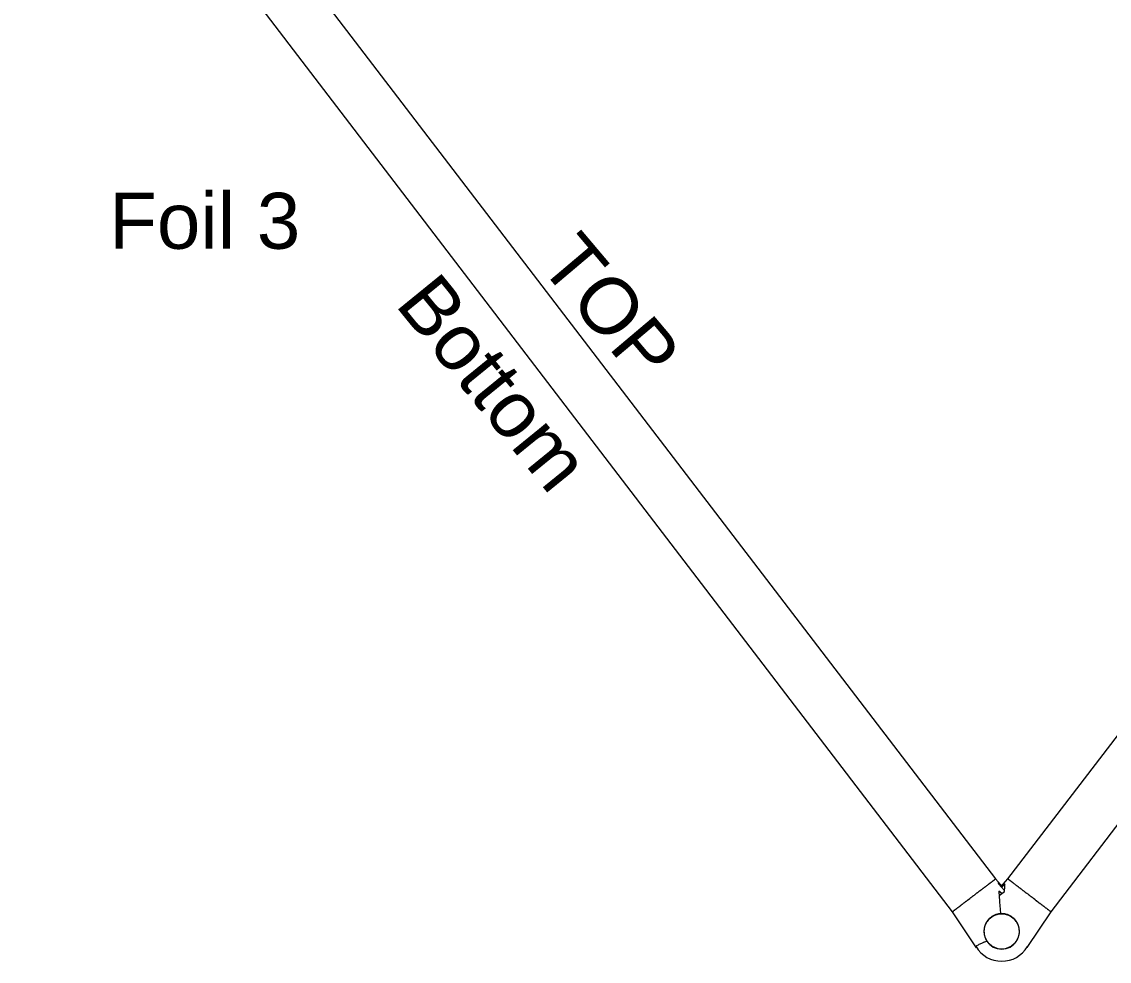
# Model space of a CAD drawing. Header units: millimetres. Extents: x 6152 to 28526, y 1087 to 12861.
# Drawn here: x 17161 to 17744, y 10490 to 10994 of the extents above; entities that cross this region are included whole.
import ezdxf

# ---------------------------------------------------------------- set-up
doc = ezdxf.new("R2010")
doc.units = ezdxf.units.MM
doc.header["$LTSCALE"] = 0.05
doc.layers.add('OF1', color=7, linetype='Continuous', lineweight=15)
doc.layers.add('Text', color=8, linetype='Continuous')
doc.styles.get("Standard").update_dxf_attribs({"font": 'arial.ttf'})

msp = doc.modelspace()

# ---------------------------------------------------------------- linework, layer by layer
at = {"layer": 'OF1'}
for p, q in [((17184.11, 11186.62), (17682.99, 10534.1)), ((17689.6, 10534.1), (18188.48, 11186.62)), ((17660, 10516.52), (17161.11, 11169.04)), ((18211.48, 11169.04), (17712.59, 10516.52)), ((17680.01, 10531.82), (17680.04, 10531.84)), ((17680.04, 10531.84), (17680.13, 10531.91)), ((17680.13, 10531.91), (17680.14, 10531.92)), ((17680.14, 10531.92), (17680.15, 10531.93)), ((17680.14, 10531.92), (17680.14, 10531.92)), ((17680.15, 10531.93), (17680.21, 10531.97)), ((17680.21, 10531.97), (17680.24, 10532)), ((17680.24, 10532), (17680.27, 10532.02)), ((17680.27, 10532.02), (17680.3, 10532.04)), ((17680.3, 10532.04), (17680.35, 10532.08)), ((17680.35, 10532.08), (17680.38, 10532.1)), ((17680.38, 10532.1), (17680.41, 10532.13)), ((17680.41, 10532.13), (17680.51, 10532.21)), ((17680.51, 10532.21), (17680.53, 10532.22)), ((17680.53, 10532.22), (17680.74, 10532.38)), ((17680.74, 10532.38), (17680.76, 10532.4)), ((17680.76, 10532.4), (17681.04, 10532.61)), ((17681.04, 10532.61), (17681.05, 10532.61)), ((17681.05, 10532.61), (17681.24, 10532.76)), ((17681.24, 10532.76), (17681.29, 10532.8)), ((17681.29, 10532.8), (17681.35, 10532.84)), ((17681.35, 10532.84), (17681.41, 10532.89)), ((17681.41, 10532.89), (17681.47, 10532.94)), ((17681.47, 10532.94), (17681.48, 10532.95)), ((17681.48, 10532.95), (17681.58, 10533.03)), ((17681.58, 10533.03), (17681.59, 10533.03)), ((17681.59, 10533.03), (17681.69, 10533.11)), ((17681.69, 10533.11), (17681.7, 10533.11)), ((17681.7, 10533.11), (17681.76, 10533.16)), ((17681.76, 10533.16), (17681.79, 10533.18)), ((17681.79, 10533.18), (17681.8, 10533.19)), ((17681.8, 10533.19), (17681.85, 10533.23)), ((17681.85, 10533.23), (17681.88, 10533.25)), ((17681.88, 10533.25), (17681.95, 10533.31)), ((17681.95, 10533.31), (17681.97, 10533.32)), ((17681.97, 10533.32), (17682.05, 10533.38)), ((17682.05, 10533.38), (17682.06, 10533.39)), ((17682.06, 10533.39), (17682.14, 10533.45)), ((17682.14, 10533.45), (17682.21, 10533.5)), ((17682.14, 10533.45), (17682.14, 10533.45)), ((17682.21, 10533.5), (17682.22, 10533.52)), ((17682.22, 10533.52), (17682.33, 10533.59)), ((17682.33, 10533.6), (17682.39, 10533.64)), ((17682.33, 10533.59), (17682.33, 10533.6)), ((17682.39, 10533.64), (17682.41, 10533.66)), ((17682.41, 10533.66), (17682.56, 10533.77)), ((17682.56, 10533.77), (17682.71, 10533.89)), ((17682.71, 10533.89), (17682.75, 10533.91)), ((17682.75, 10533.92), (17682.77, 10533.93)), ((17682.77, 10533.93), (17682.78, 10533.94)), ((17682.78, 10533.94), (17682.82, 10533.97)), ((17682.78, 10533.94), (17682.78, 10533.94)), ((17682.82, 10533.97), (17682.85, 10533.99)), ((17682.85, 10534), (17682.87, 10534.01)), ((17682.85, 10533.99), (17682.85, 10534)), ((17682.87, 10534.01), (17682.88, 10534.01)), ((17682.88, 10534.01), (17682.94, 10534.06)), ((17682.94, 10534.06), (17682.95, 10534.07)), ((17682.95, 10534.07), (17682.96, 10534.08)), ((17682.95, 10534.07), (17682.95, 10534.07)), ((17682.96, 10534.08), (17682.97, 10534.08)), ((17682.96, 10534.08), (17682.96, 10534.08)), ((17682.97, 10534.09), (17682.98, 10534.09)), ((17682.97, 10534.08), (17682.97, 10534.09)), ((17682.98, 10534.09), (17682.98, 10534.1)), ((17682.98, 10534.1), (17682.99, 10534.1)), ((17682.98, 10534.09), (17682.98, 10534.09)), ((17682.99, 10534.1), (17684.44, 10532.44)), ((17684.45, 10532.37), (17684.47, 10531.98)), ((17684.45, 10532.27), (17686.24, 10530.24)), ((17684.47, 10531.98), (17684.52, 10531.38)), ((17685.92, 10529.88), (17689.6, 10534.1)), ((17689.61, 10534.1), (17689.6, 10534.1)), ((17689.61, 10534.09), (17689.61, 10534.1)), ((17689.62, 10534.09), (17689.61, 10534.09)), ((17689.61, 10534.09), (17689.61, 10534.09)), ((17689.62, 10534.08), (17689.62, 10534.09)), ((17689.63, 10534.08), (17689.62, 10534.08)), ((17689.64, 10534.07), (17689.63, 10534.08)), ((17689.63, 10534.08), (17689.63, 10534.08)), ((17689.65, 10534.06), (17689.64, 10534.07)), ((17689.64, 10534.07), (17689.64, 10534.07)), ((17689.69, 10534.03), (17689.65, 10534.06)), ((17689.7, 10534.02), (17689.69, 10534.03)), ((17689.71, 10534.01), (17689.7, 10534.02)), ((17689.72, 10534.01), (17689.71, 10534.01)), ((17689.74, 10534), (17689.72, 10534.01)), ((17689.75, 10533.99), (17689.74, 10534)), ((17689.77, 10533.97), (17689.75, 10533.99)), ((17689.81, 10533.94), (17689.77, 10533.97)), ((17689.84, 10533.92), (17689.81, 10533.94)), ((17689.88, 10533.89), (17689.84, 10533.91)), ((17689.9, 10533.87), (17689.88, 10533.89)), ((17689.91, 10533.86), (17689.9, 10533.87)), ((17689.94, 10533.84), (17689.91, 10533.86)), ((17689.95, 10533.84), (17689.94, 10533.84)), ((17689.98, 10533.81), (17689.95, 10533.84)), ((17689.99, 10533.81), (17689.98, 10533.81)), ((17690.06, 10533.75), (17689.99, 10533.81)), ((17690.13, 10533.69), (17690.06, 10533.75)), ((17690.14, 10533.69), (17690.13, 10533.69)), ((17690.15, 10533.68), (17690.14, 10533.69)), ((17690.26, 10533.59), (17690.15, 10533.68)), ((17690.37, 10533.52), (17690.26, 10533.59)), ((17690.38, 10533.5), (17690.37, 10533.52)), ((17690.45, 10533.45), (17690.38, 10533.5)), ((17690.45, 10533.45), (17690.45, 10533.45)), ((17690.53, 10533.39), (17690.45, 10533.45)), ((17690.54, 10533.38), (17690.53, 10533.39)), ((17690.62, 10533.32), (17690.54, 10533.38)), ((17690.64, 10533.31), (17690.62, 10533.32)), ((17690.71, 10533.25), (17690.64, 10533.31)), ((17690.74, 10533.23), (17690.71, 10533.25)), ((17690.79, 10533.19), (17690.74, 10533.23)), ((17690.8, 10533.18), (17690.79, 10533.19)), ((17690.83, 10533.16), (17690.8, 10533.18)), ((17690.9, 10533.11), (17690.83, 10533.16)), ((17690.9, 10533.11), (17690.9, 10533.11)), ((17691, 10533.03), (17690.9, 10533.11)), ((17691.01, 10533.03), (17691, 10533.03)), ((17691.11, 10532.95), (17691.01, 10533.03)), ((17691.12, 10532.94), (17691.11, 10532.95)), ((17691.18, 10532.89), (17691.12, 10532.94)), ((17691.24, 10532.85), (17691.18, 10532.89)), ((17691.31, 10532.8), (17691.24, 10532.85)), ((17691.35, 10532.76), (17691.31, 10532.8)), ((17691.38, 10532.74), (17691.35, 10532.76)), ((17691.39, 10532.74), (17691.38, 10532.74)), ((17691.54, 10532.61), (17691.39, 10532.74)), ((17691.56, 10532.61), (17691.54, 10532.61)), ((17691.64, 10532.54), (17691.56, 10532.61)), ((17691.66, 10532.52), (17691.64, 10532.54)), ((17691.83, 10532.4), (17691.66, 10532.52)), ((17691.85, 10532.38), (17691.83, 10532.4)), ((17692.06, 10532.22), (17691.85, 10532.38)), ((17692.08, 10532.21), (17692.06, 10532.22)), ((17692.18, 10532.13), (17692.08, 10532.21)), ((17692.21, 10532.1), (17692.18, 10532.13)), ((17692.24, 10532.08), (17692.21, 10532.1)), ((17692.29, 10532.04), (17692.24, 10532.08)), ((17692.32, 10532.02), (17692.29, 10532.04)), ((17692.35, 10532), (17692.32, 10532.02)), ((17692.38, 10531.97), (17692.35, 10532)), ((17692.44, 10531.93), (17692.38, 10531.97)), ((17692.45, 10531.92), (17692.44, 10531.93)), ((17692.52, 10531.87), (17692.45, 10531.92)), ((17692.45, 10531.92), (17692.45, 10531.92)), ((17692.54, 10531.85), (17692.52, 10531.87)), ((17692.6, 10531.81), (17692.54, 10531.85)), ((17672.18, 10525.84), (17672.5, 10526.08)), ((17672.53, 10526.11), (17672.5, 10526.08)), ((17672.53, 10526.11), (17672.67, 10526.21)), ((17672.67, 10526.21), (17672.87, 10526.36)), ((17672.67, 10526.21), (17672.67, 10526.21)), ((17672.9, 10526.39), (17672.87, 10526.36)), ((17672.9, 10526.39), (17673.04, 10526.49)), ((17673.18, 10526.6), (17673.04, 10526.49)), ((17673.18, 10526.6), (17673.24, 10526.65)), ((17673.3, 10526.69), (17673.24, 10526.65)), ((17673.3, 10526.69), (17673.54, 10526.88)), ((17673.65, 10526.96), (17673.54, 10526.88)), ((17673.65, 10526.96), (17673.72, 10527.01)), ((17673.84, 10527.11), (17673.72, 10527.01)), ((17673.84, 10527.11), (17673.91, 10527.16)), ((17674.04, 10527.26), (17673.91, 10527.16)), ((17674.04, 10527.26), (17674.1, 10527.3)), ((17674.14, 10527.33), (17674.1, 10527.3)), ((17674.24, 10527.41), (17674.14, 10527.33)), ((17674.24, 10527.41), (17674.3, 10527.46)), ((17674.67, 10527.74), (17674.3, 10527.46)), ((17674.67, 10527.74), (17674.68, 10527.75)), ((17674.82, 10527.85), (17674.68, 10527.75)), ((17674.88, 10527.9), (17674.82, 10527.85)), ((17674.88, 10527.9), (17674.94, 10527.94)), ((17675.06, 10528.04), (17674.94, 10527.94)), ((17675.06, 10528.04), (17675.14, 10528.1)), ((17675.48, 10528.36), (17675.14, 10528.1)), ((17675.55, 10528.41), (17675.48, 10528.36)), ((17675.55, 10528.41), (17675.62, 10528.47)), ((17675.74, 10528.56), (17675.62, 10528.47)), ((17675.74, 10528.56), (17675.8, 10528.6)), ((17675.96, 10528.73), (17675.8, 10528.6)), ((17675.96, 10528.73), (17676.05, 10528.8)), ((17676.11, 10528.84), (17676.05, 10528.8)), ((17676.16, 10528.88), (17676.11, 10528.84)), ((17676.16, 10528.88), (17676.41, 10529.07)), ((17676.46, 10529.11), (17676.41, 10529.07)), ((17676.46, 10529.11), (17676.56, 10529.18)), ((17676.59, 10529.21), (17676.56, 10529.18)), ((17676.59, 10529.21), (17676.7, 10529.29)), ((17676.72, 10529.31), (17676.7, 10529.29)), ((17676.72, 10529.31), (17676.85, 10529.4)), ((17676.9, 10529.44), (17676.85, 10529.4)), ((17676.9, 10529.44), (17676.99, 10529.51)), ((17677.02, 10529.54), (17676.99, 10529.51)), ((17677.02, 10529.54), (17677.13, 10529.62)), ((17677.14, 10529.63), (17677.13, 10529.62)), ((17677.14, 10529.63), (17677.26, 10529.72)), ((17677.26, 10529.72), (17677.28, 10529.73)), ((17677.28, 10529.73), (17677.34, 10529.78)), ((17677.34, 10529.78), (17677.37, 10529.81)), ((17677.37, 10529.81), (17677.42, 10529.84)), ((17677.42, 10529.84), (17677.45, 10529.87)), ((17677.45, 10529.87), (17677.51, 10529.91)), ((17677.51, 10529.91), (17677.55, 10529.94)), ((17677.55, 10529.94), (17677.64, 10530.01)), ((17677.64, 10530.01), (17677.77, 10530.11)), ((17677.77, 10530.11), (17677.78, 10530.12)), ((17677.78, 10530.12), (17677.89, 10530.2)), ((17677.89, 10530.2), (17677.9, 10530.21)), ((17677.9, 10530.21), (17678.12, 10530.38)), ((17678.12, 10530.38), (17678.15, 10530.4)), ((17678.15, 10530.4), (17678.35, 10530.55)), ((17678.35, 10530.55), (17678.38, 10530.57)), ((17678.38, 10530.57), (17678.68, 10530.81)), ((17678.68, 10530.81), (17678.7, 10530.82)), ((17678.7, 10530.82), (17678.8, 10530.9)), ((17678.8, 10530.9), (17678.82, 10530.91)), ((17678.82, 10530.91), (17678.89, 10530.97)), ((17678.89, 10530.97), (17678.92, 10530.99)), ((17678.92, 10530.99), (17678.94, 10531)), ((17678.94, 10531), (17678.98, 10531.04)), ((17678.98, 10531.04), (17679, 10531.05)), ((17679, 10531.05), (17679.2, 10531.2)), ((17679.2, 10531.2), (17679.21, 10531.21)), ((17679.21, 10531.21), (17679.26, 10531.25)), ((17679.26, 10531.25), (17679.3, 10531.28)), ((17679.3, 10531.28), (17679.34, 10531.31)), ((17679.34, 10531.31), (17679.41, 10531.36)), ((17679.41, 10531.36), (17679.44, 10531.38)), ((17679.44, 10531.38), (17679.49, 10531.42)), ((17679.49, 10531.42), (17679.54, 10531.46)), ((17679.54, 10531.46), (17679.58, 10531.5)), ((17679.58, 10531.5), (17679.62, 10531.53)), ((17679.62, 10531.53), (17679.67, 10531.56)), ((17679.67, 10531.56), (17679.68, 10531.57)), ((17679.68, 10531.57), (17679.69, 10531.58)), ((17679.69, 10531.58), (17679.78, 10531.65)), ((17679.78, 10531.65), (17679.8, 10531.66)), ((17679.8, 10531.66), (17679.91, 10531.74)), ((17679.91, 10531.74), (17679.93, 10531.76)), ((17679.93, 10531.76), (17680.01, 10531.82)), ((17687.82, 10527.82), (17684.52, 10531.38)), ((17686.35, 10526.3), (17684.79, 10527.53)), ((17684.79, 10527.53), (17684.84, 10526.74)), ((17684.84, 10526.74), (17684.95, 10525.25)), ((17684.95, 10525.2), (17687.8, 10527.43)), ((17687.8, 10527.43), (17687.84, 10528.07)), ((17687.84, 10528.07), (17687.93, 10529.26)), ((17687.93, 10529.26), (17688, 10530.32)), ((17688, 10530.32), (17688.06, 10531.24)), ((17688.06, 10531.24), (17688.08, 10531.45)), ((17692.63, 10531.79), (17692.6, 10531.81)), ((17692.66, 10531.76), (17692.63, 10531.79)), ((17692.7, 10531.73), (17692.66, 10531.76)), ((17692.77, 10531.68), (17692.7, 10531.73)), ((17692.77, 10531.68), (17692.77, 10531.68)), ((17693, 10531.5), (17692.77, 10531.68)), ((17693.01, 10531.5), (17693, 10531.5)), ((17693.05, 10531.46), (17693.01, 10531.5)), ((17693.27, 10531.29), (17693.05, 10531.46)), ((17693.31, 10531.27), (17693.27, 10531.29)), ((17693.38, 10531.21), (17693.31, 10531.27)), ((17693.39, 10531.2), (17693.38, 10531.21)), ((17693.49, 10531.13), (17693.39, 10531.2)), ((17693.51, 10531.12), (17693.49, 10531.13)), ((17693.59, 10531.05), (17693.51, 10531.12)), ((17693.61, 10531.04), (17693.59, 10531.05)), ((17693.65, 10531), (17693.61, 10531.04)), ((17693.68, 10530.99), (17693.65, 10531)), ((17693.7, 10530.97), (17693.68, 10530.99)), ((17693.77, 10530.91), (17693.7, 10530.97)), ((17693.79, 10530.9), (17693.77, 10530.91)), ((17693.89, 10530.82), (17693.79, 10530.9)), ((17693.92, 10530.8), (17693.89, 10530.82)), ((17694.21, 10530.57), (17693.92, 10530.8)), ((17694.24, 10530.55), (17694.21, 10530.57)), ((17694.45, 10530.4), (17694.24, 10530.55)), ((17694.47, 10530.38), (17694.45, 10530.4)), ((17694.69, 10530.21), (17694.47, 10530.38)), ((17694.71, 10530.2), (17694.69, 10530.21)), ((17694.81, 10530.12), (17694.71, 10530.2)), ((17694.82, 10530.11), (17694.81, 10530.12)), ((17694.95, 10530.01), (17694.82, 10530.11)), ((17695.04, 10529.94), (17694.95, 10530.01)), ((17695.08, 10529.91), (17695.04, 10529.94)), ((17695.14, 10529.87), (17695.08, 10529.91)), ((17695.17, 10529.84), (17695.14, 10529.87)), ((17695.22, 10529.81), (17695.17, 10529.84)), ((17695.25, 10529.78), (17695.22, 10529.81)), ((17695.31, 10529.73), (17695.25, 10529.78)), ((17695.33, 10529.72), (17695.31, 10529.73)), ((17695.45, 10529.63), (17695.33, 10529.72)), ((17695.45, 10529.63), (17695.46, 10529.62)), ((17695.57, 10529.54), (17695.46, 10529.62)), ((17695.57, 10529.54), (17695.6, 10529.51)), ((17695.67, 10529.46), (17695.6, 10529.51)), ((17695.67, 10529.46), (17695.74, 10529.4)), ((17695.87, 10529.31), (17695.74, 10529.4)), ((17695.87, 10529.31), (17695.89, 10529.29)), ((17696, 10529.21), (17695.89, 10529.29)), ((17696, 10529.21), (17696.03, 10529.18)), ((17696.13, 10529.11), (17696.03, 10529.18)), ((17696.13, 10529.11), (17696.18, 10529.07)), ((17696.43, 10528.88), (17696.18, 10529.07)), ((17696.43, 10528.88), (17696.48, 10528.84)), ((17696.48, 10528.84), (17696.54, 10528.8)), ((17696.63, 10528.73), (17696.54, 10528.8)), ((17696.63, 10528.73), (17696.79, 10528.6)), ((17696.85, 10528.56), (17696.79, 10528.6)), ((17696.85, 10528.56), (17696.9, 10528.52)), ((17697.04, 10528.41), (17696.9, 10528.52)), ((17697.04, 10528.41), (17697.11, 10528.36)), ((17697.11, 10528.36), (17697.45, 10528.1)), ((17697.53, 10528.04), (17697.45, 10528.1)), ((17697.53, 10528.04), (17697.65, 10527.94)), ((17697.71, 10527.9), (17697.65, 10527.94)), ((17697.71, 10527.9), (17697.77, 10527.85)), ((17697.77, 10527.85), (17697.91, 10527.75)), ((17697.92, 10527.74), (17697.91, 10527.75)), ((17697.92, 10527.74), (17698.29, 10527.46)), ((17698.35, 10527.41), (17698.29, 10527.46)), ((17698.35, 10527.41), (17698.46, 10527.33)), ((17698.46, 10527.33), (17698.49, 10527.3)), ((17698.55, 10527.26), (17698.49, 10527.3)), ((17698.55, 10527.26), (17698.68, 10527.16)), ((17698.75, 10527.11), (17698.68, 10527.16)), ((17698.75, 10527.11), (17698.88, 10527.01)), ((17698.94, 10526.96), (17698.88, 10527.01)), ((17698.94, 10526.96), (17699.05, 10526.88)), ((17699.29, 10526.69), (17699.05, 10526.88)), ((17699.29, 10526.69), (17699.35, 10526.65)), ((17699.41, 10526.6), (17699.35, 10526.65)), ((17699.41, 10526.6), (17699.56, 10526.49)), ((17699.69, 10526.39), (17699.56, 10526.49)), ((17699.69, 10526.39), (17699.73, 10526.36)), ((17699.92, 10526.21), (17699.73, 10526.36)), ((17700.06, 10526.11), (17699.92, 10526.21)), ((17699.92, 10526.21), (17699.92, 10526.21)), ((17700.06, 10526.11), (17700.09, 10526.08)), ((17700.41, 10525.84), (17700.09, 10526.08)), ((17664.77, 10520.17), (17664.84, 10520.22)), ((17664.84, 10520.23), (17664.97, 10520.33)), ((17664.84, 10520.23), (17664.84, 10520.22)), ((17665.11, 10520.43), (17664.97, 10520.33)), ((17665.11, 10520.43), (17665.18, 10520.49)), ((17665.21, 10520.5), (17665.18, 10520.49)), ((17665.21, 10520.5), (17665.26, 10520.55)), ((17665.28, 10520.56), (17665.26, 10520.55)), ((17665.28, 10520.56), (17665.37, 10520.63)), ((17665.38, 10520.64), (17665.37, 10520.63)), ((17665.38, 10520.64), (17665.44, 10520.68)), ((17665.46, 10520.7), (17665.44, 10520.68)), ((17665.46, 10520.7), (17665.54, 10520.76)), ((17665.55, 10520.76), (17665.54, 10520.76)), ((17665.55, 10520.76), (17665.63, 10520.83)), ((17665.75, 10520.92), (17665.63, 10520.83)), ((17665.81, 10520.97), (17665.75, 10520.92)), ((17665.75, 10520.92), (17665.75, 10520.92)), ((17665.81, 10520.97), (17665.82, 10520.98)), ((17665.83, 10520.98), (17665.82, 10520.98)), ((17665.85, 10520.99), (17665.83, 10520.98)), ((17665.85, 10520.99), (17665.91, 10521.04)), ((17665.94, 10521.06), (17665.91, 10521.04)), ((17665.94, 10521.06), (17665.98, 10521.1)), ((17666.03, 10521.13), (17665.98, 10521.1)), ((17666.1, 10521.18), (17666.03, 10521.14)), ((17666.03, 10521.13), (17666.03, 10521.14)), ((17666.1, 10521.18), (17666.11, 10521.19)), ((17666.24, 10521.29), (17666.11, 10521.19)), ((17666.24, 10521.29), (17666.27, 10521.31)), ((17666.32, 10521.35), (17666.27, 10521.31)), ((17666.32, 10521.35), (17666.33, 10521.37)), ((17666.48, 10521.48), (17666.33, 10521.37)), ((17666.48, 10521.48), (17666.51, 10521.5)), ((17666.55, 10521.53), (17666.51, 10521.5)), ((17666.55, 10521.53), (17666.56, 10521.54)), ((17666.63, 10521.59), (17666.56, 10521.54)), ((17666.63, 10521.59), (17666.65, 10521.6)), ((17666.7, 10521.65), (17666.65, 10521.6)), ((17666.7, 10521.65), (17666.73, 10521.67)), ((17666.78, 10521.7), (17666.73, 10521.67)), ((17666.78, 10521.7), (17666.79, 10521.72)), ((17666.92, 10521.82), (17666.79, 10521.72)), ((17666.92, 10521.82), (17666.95, 10521.84)), ((17667.08, 10521.94), (17666.95, 10521.84)), ((17667.08, 10521.94), (17667.12, 10521.97)), ((17667.08, 10521.94), (17667.08, 10521.94)), ((17667.24, 10522.06), (17667.12, 10521.97)), ((17667.24, 10522.06), (17667.25, 10522.07)), ((17667.46, 10522.22), (17667.25, 10522.07)), ((17667.46, 10522.22), (17667.48, 10522.24)), ((17667.54, 10522.29), (17667.48, 10522.24)), ((17667.54, 10522.29), (17667.58, 10522.32)), ((17667.63, 10522.35), (17667.58, 10522.32)), ((17667.63, 10522.35), (17667.68, 10522.4)), ((17667.72, 10522.42), (17667.68, 10522.4)), ((17667.72, 10522.42), (17667.79, 10522.48)), ((17667.81, 10522.5), (17667.79, 10522.48)), ((17667.81, 10522.5), (17667.87, 10522.54)), ((17667.92, 10522.58), (17667.87, 10522.54)), ((17667.92, 10522.58), (17668.1, 10522.72)), ((17668.14, 10522.75), (17668.1, 10522.72)), ((17668.14, 10522.75), (17668.19, 10522.79)), ((17668.21, 10522.8), (17668.19, 10522.79)), ((17668.25, 10522.83), (17668.21, 10522.8)), ((17668.25, 10522.83), (17668.28, 10522.85)), ((17668.32, 10522.88), (17668.28, 10522.85)), ((17668.32, 10522.88), (17668.36, 10522.91)), ((17668.41, 10522.95), (17668.36, 10522.91)), ((17668.41, 10522.95), (17668.42, 10522.96)), ((17668.57, 10523.08), (17668.42, 10522.96)), ((17668.57, 10523.08), (17669.2, 10523.56)), ((17669.26, 10523.61), (17669.2, 10523.56)), ((17669.2, 10523.56), (17669.2, 10523.56)), ((17669.26, 10523.61), (17669.32, 10523.65)), ((17669.39, 10523.71), (17669.32, 10523.65)), ((17669.39, 10523.71), (17669.44, 10523.74)), ((17669.85, 10524.05), (17669.44, 10523.74)), ((17669.85, 10524.05), (17669.88, 10524.08)), ((17669.94, 10524.12), (17669.88, 10524.08)), ((17669.94, 10524.12), (17670.14, 10524.28)), ((17670.15, 10524.28), (17670.14, 10524.28)), ((17670.21, 10524.33), (17670.15, 10524.28)), ((17670.21, 10524.33), (17670.31, 10524.41)), ((17670.36, 10524.45), (17670.31, 10524.41)), ((17670.36, 10524.45), (17670.48, 10524.53)), ((17670.51, 10524.56), (17670.48, 10524.53)), ((17670.51, 10524.56), (17670.57, 10524.6)), ((17670.64, 10524.66), (17670.57, 10524.6)), ((17670.64, 10524.66), (17670.67, 10524.68)), ((17670.71, 10524.71), (17670.67, 10524.68)), ((17670.71, 10524.71), (17671.04, 10524.97)), ((17671.13, 10525.03), (17671.04, 10524.97)), ((17671.13, 10525.03), (17671.15, 10525.05)), ((17671.27, 10525.14), (17671.15, 10525.05)), ((17671.27, 10525.14), (17671.34, 10525.19)), ((17671.38, 10525.23), (17671.34, 10525.19)), ((17671.38, 10525.23), (17671.67, 10525.45)), ((17671.74, 10525.5), (17671.67, 10525.45)), ((17671.74, 10525.5), (17671.78, 10525.53)), ((17671.85, 10525.59), (17671.78, 10525.53)), ((17671.85, 10525.59), (17671.88, 10525.61)), ((17671.99, 10525.69), (17671.88, 10525.61)), ((17671.99, 10525.69), (17672.16, 10525.82)), ((17672.18, 10525.84), (17672.16, 10525.82)), ((17684.95, 10525.25), (17684.98, 10524.74)), ((17684.98, 10524.74), (17685.03, 10524.01)), ((17685.03, 10524.01), (17685.1, 10522.98)), ((17685.1, 10522.98), (17685.2, 10521.59)), ((17685.2, 10521.59), (17685.32, 10519.84)), ((17700.41, 10525.84), (17700.43, 10525.82)), ((17700.6, 10525.69), (17700.43, 10525.82)), ((17700.6, 10525.69), (17700.71, 10525.61)), ((17700.74, 10525.59), (17700.71, 10525.61)), ((17700.74, 10525.59), (17700.81, 10525.53)), ((17700.85, 10525.5), (17700.81, 10525.53)), ((17700.85, 10525.5), (17700.92, 10525.45)), ((17701.21, 10525.23), (17700.92, 10525.45)), ((17701.21, 10525.23), (17701.25, 10525.19)), ((17701.32, 10525.14), (17701.25, 10525.19)), ((17701.32, 10525.14), (17701.44, 10525.05)), ((17701.46, 10525.03), (17701.44, 10525.05)), ((17701.46, 10525.03), (17701.55, 10524.97)), ((17701.88, 10524.71), (17701.55, 10524.97)), ((17701.88, 10524.71), (17701.92, 10524.68)), ((17701.95, 10524.66), (17701.92, 10524.68)), ((17701.95, 10524.66), (17702.02, 10524.6)), ((17702.08, 10524.56), (17702.02, 10524.6)), ((17702.08, 10524.56), (17702.11, 10524.53)), ((17702.23, 10524.45), (17702.11, 10524.53)), ((17702.23, 10524.45), (17702.28, 10524.41)), ((17702.38, 10524.33), (17702.28, 10524.41)), ((17702.38, 10524.33), (17702.44, 10524.28)), ((17702.44, 10524.28), (17702.45, 10524.28)), ((17702.65, 10524.12), (17702.45, 10524.28)), ((17702.65, 10524.12), (17702.71, 10524.08)), ((17702.74, 10524.05), (17702.71, 10524.08)), ((17702.74, 10524.05), (17703.15, 10523.74)), ((17703.2, 10523.71), (17703.15, 10523.74)), ((17703.2, 10523.71), (17703.27, 10523.65)), ((17703.33, 10523.61), (17703.27, 10523.65)), ((17703.33, 10523.61), (17703.39, 10523.56)), ((17704.02, 10523.08), (17703.39, 10523.56)), ((17703.39, 10523.56), (17703.39, 10523.56)), ((17704.02, 10523.08), (17704.17, 10522.96)), ((17704.18, 10522.95), (17704.17, 10522.96)), ((17704.18, 10522.95), (17704.23, 10522.91)), ((17704.27, 10522.88), (17704.23, 10522.91)), ((17704.27, 10522.88), (17704.31, 10522.85)), ((17704.34, 10522.83), (17704.31, 10522.85)), ((17704.34, 10522.83), (17704.38, 10522.8)), ((17704.38, 10522.8), (17704.4, 10522.79)), ((17704.44, 10522.76), (17704.4, 10522.79)), ((17704.44, 10522.76), (17704.49, 10522.72)), ((17704.67, 10522.58), (17704.49, 10522.72)), ((17704.67, 10522.58), (17704.72, 10522.54)), ((17704.78, 10522.5), (17704.72, 10522.54)), ((17704.78, 10522.5), (17704.8, 10522.48)), ((17704.87, 10522.42), (17704.8, 10522.48)), ((17704.87, 10522.42), (17704.91, 10522.4)), ((17704.97, 10522.35), (17704.91, 10522.4)), ((17704.97, 10522.35), (17705.01, 10522.32)), ((17705.05, 10522.29), (17705.01, 10522.32)), ((17705.05, 10522.29), (17705.12, 10522.24)), ((17705.14, 10522.22), (17705.12, 10522.24)), ((17705.14, 10522.22), (17705.34, 10522.07)), ((17705.36, 10522.06), (17705.34, 10522.07)), ((17705.36, 10522.06), (17705.47, 10521.97)), ((17705.51, 10521.94), (17705.47, 10521.97)), ((17705.51, 10521.94), (17705.51, 10521.94)), ((17705.51, 10521.94), (17705.64, 10521.84)), ((17705.67, 10521.82), (17705.64, 10521.84)), ((17705.67, 10521.82), (17705.8, 10521.72)), ((17705.82, 10521.7), (17705.8, 10521.72)), ((17705.82, 10521.7), (17705.86, 10521.67)), ((17705.89, 10521.65), (17705.86, 10521.67)), ((17705.89, 10521.65), (17705.94, 10521.6)), ((17705.96, 10521.59), (17705.94, 10521.6)), ((17705.96, 10521.59), (17706.03, 10521.54)), ((17706.04, 10521.53), (17706.03, 10521.54)), ((17706.04, 10521.53), (17706.08, 10521.5)), ((17706.11, 10521.48), (17706.08, 10521.5)), ((17706.11, 10521.48), (17706.26, 10521.37)), ((17706.28, 10521.35), (17706.26, 10521.37)), ((17706.28, 10521.35), (17706.33, 10521.31)), ((17706.35, 10521.29), (17706.33, 10521.31)), ((17706.35, 10521.29), (17706.48, 10521.19)), ((17706.49, 10521.18), (17706.48, 10521.19)), ((17706.49, 10521.18), (17706.56, 10521.14)), ((17706.56, 10521.13), (17706.56, 10521.14)), ((17706.56, 10521.13), (17706.61, 10521.1)), ((17706.65, 10521.06), (17706.61, 10521.1)), ((17706.65, 10521.06), (17706.68, 10521.04)), ((17706.75, 10520.99), (17706.68, 10521.04)), ((17706.75, 10520.99), (17706.76, 10520.98)), ((17706.76, 10520.98), (17706.77, 10520.98)), ((17706.78, 10520.97), (17706.77, 10520.98)), ((17706.78, 10520.97), (17706.84, 10520.92)), ((17706.84, 10520.92), (17706.84, 10520.92)), ((17706.84, 10520.92), (17706.96, 10520.83)), ((17707.04, 10520.76), (17706.96, 10520.83)), ((17707.04, 10520.76), (17707.05, 10520.76)), ((17707.13, 10520.7), (17707.05, 10520.76)), ((17707.13, 10520.7), (17707.15, 10520.68)), ((17707.21, 10520.64), (17707.15, 10520.68)), ((17707.21, 10520.64), (17707.23, 10520.63)), ((17707.31, 10520.56), (17707.23, 10520.63)), ((17707.31, 10520.56), (17707.33, 10520.55)), ((17707.38, 10520.5), (17707.33, 10520.55)), ((17707.38, 10520.5), (17707.41, 10520.49)), ((17707.48, 10520.43), (17707.41, 10520.49)), ((17707.48, 10520.43), (17707.62, 10520.33)), ((17707.75, 10520.23), (17707.62, 10520.33)), ((17707.75, 10520.23), (17707.76, 10520.22)), ((17707.82, 10520.17), (17707.76, 10520.22)), ((17660, 10516.53), (17660, 10516.53)), ((17660.01, 10516.53), (17660, 10516.53)), ((17672.88, 10497.23), (17660, 10516.52)), ((17660.03, 10516.55), (17660.01, 10516.53)), ((17660.01, 10516.53), (17660.01, 10516.53)), ((17660.01, 10516.53), (17660.01, 10516.53)), ((17660.01, 10516.53), (17660.01, 10516.53)), ((17660.03, 10516.55), (17660.04, 10516.55)), ((17660.04, 10516.56), (17660.05, 10516.56)), ((17660.04, 10516.56), (17660.04, 10516.55)), ((17660.06, 10516.57), (17660.05, 10516.56)), ((17660.07, 10516.58), (17660.06, 10516.57)), ((17660.06, 10516.57), (17660.06, 10516.57)), ((17660.07, 10516.58), (17660.08, 10516.58)), ((17660.08, 10516.59), (17660.09, 10516.6)), ((17660.08, 10516.59), (17660.08, 10516.58)), ((17660.12, 10516.61), (17660.09, 10516.6)), ((17660.12, 10516.61), (17660.13, 10516.62)), ((17660.15, 10516.64), (17660.13, 10516.62)), ((17660.15, 10516.64), (17660.18, 10516.66)), ((17660.18, 10516.66), (17660.2, 10516.67)), ((17660.18, 10516.66), (17660.18, 10516.66)), ((17660.2, 10516.68), (17660.22, 10516.69)), ((17660.2, 10516.68), (17660.2, 10516.67)), ((17660.23, 10516.7), (17660.22, 10516.69)), ((17660.23, 10516.7), (17660.25, 10516.71)), ((17660.25, 10516.72), (17660.27, 10516.73)), ((17660.25, 10516.72), (17660.25, 10516.71)), ((17660.28, 10516.74), (17660.27, 10516.73)), ((17660.28, 10516.74), (17660.3, 10516.75)), ((17660.31, 10516.76), (17660.3, 10516.75)), ((17660.31, 10516.76), (17660.33, 10516.78)), ((17660.35, 10516.79), (17660.33, 10516.78)), ((17660.35, 10516.79), (17660.4, 10516.83)), ((17660.4, 10516.83), (17660.43, 10516.85)), ((17660.4, 10516.83), (17660.4, 10516.83)), ((17660.45, 10516.87), (17660.43, 10516.85)), ((17660.45, 10516.87), (17660.5, 10516.9)), ((17660.5, 10516.91), (17660.54, 10516.93)), ((17660.5, 10516.91), (17660.5, 10516.9)), ((17660.54, 10516.94), (17660.58, 10516.96)), ((17660.54, 10516.94), (17660.54, 10516.93)), ((17660.58, 10516.96), (17660.62, 10516.99)), ((17660.58, 10516.96), (17660.58, 10516.96)), ((17660.69, 10517.05), (17660.62, 10516.99)), ((17660.69, 10517.05), (17660.72, 10517.07)), ((17660.77, 10517.11), (17660.72, 10517.07)), ((17660.81, 10517.14), (17660.77, 10517.11)), ((17660.77, 10517.11), (17660.77, 10517.11)), ((17660.81, 10517.14), (17660.83, 10517.16)), ((17660.84, 10517.17), (17660.83, 10517.16)), ((17660.84, 10517.17), (17660.87, 10517.19)), ((17660.89, 10517.2), (17660.87, 10517.19)), ((17660.89, 10517.2), (17660.91, 10517.22)), ((17660.93, 10517.23), (17660.91, 10517.22)), ((17660.93, 10517.23), (17660.97, 10517.26)), ((17660.98, 10517.27), (17660.97, 10517.26)), ((17660.98, 10517.27), (17661.01, 10517.29)), ((17661.02, 10517.3), (17661.01, 10517.29)), ((17661.02, 10517.3), (17661.04, 10517.32)), ((17661.07, 10517.34), (17661.04, 10517.32)), ((17661.07, 10517.34), (17661.11, 10517.37)), ((17661.12, 10517.38), (17661.11, 10517.37)), ((17661.12, 10517.38), (17661.17, 10517.42)), ((17661.21, 10517.45), (17661.17, 10517.42)), ((17661.17, 10517.42), (17661.17, 10517.42)), ((17661.21, 10517.45), (17661.43, 10517.62)), ((17661.45, 10517.63), (17661.43, 10517.62)), ((17661.45, 10517.63), (17661.46, 10517.64)), ((17661.51, 10517.68), (17661.46, 10517.64)), ((17661.51, 10517.68), (17661.52, 10517.69)), ((17661.57, 10517.72), (17661.52, 10517.69)), ((17661.57, 10517.72), (17661.58, 10517.73)), ((17661.62, 10517.76), (17661.58, 10517.73)), ((17661.62, 10517.76), (17661.63, 10517.77)), ((17661.68, 10517.81), (17661.63, 10517.77)), ((17661.68, 10517.81), (17661.75, 10517.86)), ((17661.85, 10517.94), (17661.75, 10517.86)), ((17661.85, 10517.94), (17661.88, 10517.96)), ((17661.98, 10518.04), (17661.88, 10517.96)), ((17661.99, 10518.04), (17661.98, 10518.04)), ((17661.99, 10518.04), (17662.02, 10518.07)), ((17662.13, 10518.15), (17662.02, 10518.07)), ((17662.13, 10518.15), (17662.5, 10518.43)), ((17662.63, 10518.54), (17662.5, 10518.43)), ((17662.65, 10518.55), (17662.63, 10518.54)), ((17662.65, 10518.55), (17662.68, 10518.58)), ((17662.72, 10518.61), (17662.68, 10518.58)), ((17662.72, 10518.61), (17662.78, 10518.65)), ((17662.81, 10518.67), (17662.78, 10518.65)), ((17662.81, 10518.67), (17662.97, 10518.79)), ((17662.99, 10518.81), (17662.97, 10518.79)), ((17663.03, 10518.84), (17662.99, 10518.81)), ((17663.17, 10518.95), (17663.03, 10518.84)), ((17663.03, 10518.84), (17663.03, 10518.84)), ((17663.17, 10518.95), (17663.23, 10518.99)), ((17663.37, 10519.1), (17663.23, 10518.99)), ((17663.37, 10519.1), (17663.39, 10519.12)), ((17663.4, 10519.12), (17663.39, 10519.12)), ((17663.4, 10519.12), (17663.5, 10519.2)), ((17663.52, 10519.21), (17663.5, 10519.2)), ((17663.52, 10519.21), (17663.53, 10519.22)), ((17663.56, 10519.25), (17663.53, 10519.22)), ((17663.56, 10519.25), (17663.58, 10519.26)), ((17663.6, 10519.28), (17663.58, 10519.26)), ((17663.6, 10519.28), (17663.63, 10519.3)), ((17663.73, 10519.37), (17663.63, 10519.3)), ((17663.73, 10519.37), (17663.82, 10519.44)), ((17663.84, 10519.46), (17663.82, 10519.44)), ((17663.84, 10519.46), (17663.87, 10519.48)), ((17663.9, 10519.5), (17663.87, 10519.48)), ((17663.9, 10519.5), (17663.93, 10519.52)), ((17663.95, 10519.54), (17663.93, 10519.52)), ((17663.96, 10519.55), (17663.95, 10519.54)), ((17663.96, 10519.55), (17663.97, 10519.56)), ((17664.08, 10519.64), (17663.97, 10519.56)), ((17664.08, 10519.64), (17664.09, 10519.65)), ((17664.12, 10519.68), (17664.09, 10519.65)), ((17664.12, 10519.68), (17664.22, 10519.75)), ((17664.25, 10519.77), (17664.22, 10519.75)), ((17664.25, 10519.77), (17664.27, 10519.79)), ((17664.33, 10519.83), (17664.27, 10519.79)), ((17664.37, 10519.87), (17664.33, 10519.84)), ((17664.33, 10519.83), (17664.33, 10519.84)), ((17664.37, 10519.87), (17664.39, 10519.88)), ((17664.45, 10519.92), (17664.39, 10519.88)), ((17664.45, 10519.92), (17664.46, 10519.93)), ((17664.47, 10519.94), (17664.46, 10519.93)), ((17664.47, 10519.94), (17664.53, 10519.99)), ((17664.58, 10520.03), (17664.53, 10519.99)), ((17664.58, 10520.03), (17664.59, 10520.03)), ((17664.76, 10520.16), (17664.59, 10520.03)), ((17664.77, 10520.17), (17664.76, 10520.16)), ((17685.32, 10519.84), (17685.47, 10517.77)), ((17685.47, 10517.77), (17685.63, 10515.48)), ((17685.63, 10515.48), (17685.63, 10515.42)), ((17712.59, 10516.52), (17699.72, 10497.24)), ((17707.82, 10520.17), (17707.84, 10520.16)), ((17707.84, 10520.16), (17707.85, 10520.14)), ((17707.87, 10520.13), (17707.85, 10520.14)), ((17707.87, 10520.13), (17708, 10520.03)), ((17708.01, 10520.03), (17708, 10520.03)), ((17708.01, 10520.03), (17708.06, 10519.99)), ((17708.12, 10519.94), (17708.06, 10519.99)), ((17708.12, 10519.94), (17708.13, 10519.93)), ((17708.14, 10519.92), (17708.13, 10519.93)), ((17708.14, 10519.92), (17708.2, 10519.88)), ((17708.22, 10519.87), (17708.2, 10519.88)), ((17708.22, 10519.87), (17708.26, 10519.84)), ((17708.26, 10519.83), (17708.26, 10519.84)), ((17708.26, 10519.83), (17708.32, 10519.79)), ((17708.34, 10519.77), (17708.32, 10519.79)), ((17708.34, 10519.77), (17708.37, 10519.75)), ((17708.47, 10519.68), (17708.37, 10519.75)), ((17708.47, 10519.68), (17708.5, 10519.65)), ((17708.51, 10519.64), (17708.5, 10519.65)), ((17708.51, 10519.64), (17708.62, 10519.56)), ((17708.63, 10519.55), (17708.62, 10519.56)), ((17708.63, 10519.55), (17708.64, 10519.54)), ((17708.64, 10519.54), (17708.67, 10519.52)), ((17708.69, 10519.5), (17708.67, 10519.52)), ((17708.69, 10519.5), (17708.72, 10519.48)), ((17708.75, 10519.46), (17708.72, 10519.48)), ((17708.75, 10519.46), (17708.78, 10519.44)), ((17708.86, 10519.37), (17708.78, 10519.44)), ((17708.86, 10519.37), (17708.96, 10519.3)), ((17708.99, 10519.28), (17708.96, 10519.3)), ((17708.99, 10519.28), (17709.01, 10519.26)), ((17709.03, 10519.25), (17709.01, 10519.26)), ((17709.03, 10519.25), (17709.06, 10519.22)), ((17709.08, 10519.21), (17709.06, 10519.22)), ((17709.08, 10519.21), (17709.11, 10519.19)), ((17709.19, 10519.12), (17709.11, 10519.19)), ((17709.19, 10519.12), (17709.2, 10519.12)), ((17709.22, 10519.1), (17709.2, 10519.12)), ((17709.22, 10519.1), (17709.36, 10518.99)), ((17709.42, 10518.95), (17709.36, 10518.99)), ((17709.42, 10518.95), (17709.56, 10518.84)), ((17709.56, 10518.84), (17709.56, 10518.84)), ((17709.56, 10518.84), (17709.6, 10518.81)), ((17709.6, 10518.81), (17709.62, 10518.79)), ((17709.78, 10518.67), (17709.62, 10518.79)), ((17709.78, 10518.67), (17709.81, 10518.65)), ((17709.87, 10518.61), (17709.81, 10518.65)), ((17709.87, 10518.61), (17709.91, 10518.58)), ((17709.94, 10518.55), (17709.91, 10518.58)), ((17709.94, 10518.55), (17709.96, 10518.54)), ((17709.96, 10518.54), (17710.09, 10518.43)), ((17710.46, 10518.15), (17710.09, 10518.43)), ((17710.46, 10518.15), (17710.57, 10518.07)), ((17710.6, 10518.04), (17710.57, 10518.07)), ((17710.6, 10518.04), (17710.61, 10518.04)), ((17710.61, 10518.04), (17710.72, 10517.96)), ((17710.74, 10517.94), (17710.72, 10517.96)), ((17710.74, 10517.94), (17710.84, 10517.86)), ((17710.91, 10517.81), (17710.84, 10517.86)), ((17710.91, 10517.81), (17710.96, 10517.77)), ((17710.97, 10517.76), (17710.96, 10517.77)), ((17710.97, 10517.76), (17711.01, 10517.73)), ((17711.03, 10517.72), (17711.01, 10517.73)), ((17711.03, 10517.72), (17711.07, 10517.69)), ((17711.08, 10517.68), (17711.07, 10517.69)), ((17711.08, 10517.68), (17711.13, 10517.64)), ((17711.14, 10517.63), (17711.13, 10517.64)), ((17711.14, 10517.63), (17711.16, 10517.62)), ((17711.38, 10517.45), (17711.16, 10517.62)), ((17711.38, 10517.45), (17711.42, 10517.42)), ((17711.47, 10517.38), (17711.42, 10517.42)), ((17711.42, 10517.42), (17711.42, 10517.42)), ((17711.47, 10517.38), (17711.48, 10517.37)), ((17711.52, 10517.34), (17711.48, 10517.37)), ((17711.52, 10517.34), (17711.55, 10517.32)), ((17711.57, 10517.3), (17711.55, 10517.32)), ((17711.57, 10517.3), (17711.58, 10517.29)), ((17711.62, 10517.27), (17711.58, 10517.29)), ((17711.62, 10517.27), (17711.62, 10517.26)), ((17711.66, 10517.23), (17711.62, 10517.26)), ((17711.66, 10517.23), (17711.68, 10517.22)), ((17711.7, 10517.2), (17711.68, 10517.22)), ((17711.7, 10517.2), (17711.73, 10517.19)), ((17711.75, 10517.17), (17711.73, 10517.19)), ((17711.75, 10517.17), (17711.76, 10517.16)), ((17711.78, 10517.14), (17711.76, 10517.16)), ((17711.78, 10517.14), (17711.82, 10517.11)), ((17711.82, 10517.11), (17711.82, 10517.11)), ((17711.82, 10517.11), (17711.87, 10517.07)), ((17711.9, 10517.05), (17711.87, 10517.07)), ((17711.9, 10517.05), (17711.97, 10516.99)), ((17712.01, 10516.96), (17711.97, 10516.99)), ((17712.01, 10516.96), (17712.02, 10516.96)), ((17712.05, 10516.94), (17712.02, 10516.96)), ((17712.05, 10516.94), (17712.06, 10516.93)), ((17712.09, 10516.91), (17712.06, 10516.93)), ((17712.09, 10516.91), (17712.09, 10516.9)), ((17712.14, 10516.87), (17712.09, 10516.9)), ((17712.14, 10516.87), (17712.15, 10516.86)), ((17712.18, 10516.84), (17712.15, 10516.86)), ((17712.18, 10516.84), (17712.19, 10516.83)), ((17712.22, 10516.81), (17712.19, 10516.83)), ((17712.22, 10516.81), (17712.23, 10516.8)), ((17712.26, 10516.78), (17712.23, 10516.8)), ((17712.33, 10516.73), (17712.26, 10516.78)), ((17712.26, 10516.78), (17712.26, 10516.78)), ((17712.33, 10516.73), (17712.34, 10516.71)), ((17712.36, 10516.7), (17712.34, 10516.71)), ((17712.36, 10516.7), (17712.37, 10516.69)), ((17712.39, 10516.68), (17712.37, 10516.69)), ((17712.39, 10516.68), (17712.39, 10516.67)), ((17712.41, 10516.66), (17712.39, 10516.67)), ((17712.41, 10516.66), (17712.42, 10516.66)), ((17712.44, 10516.64), (17712.42, 10516.66)), ((17712.44, 10516.64), (17712.46, 10516.62)), ((17712.47, 10516.61), (17712.46, 10516.62)), ((17712.47, 10516.61), (17712.5, 10516.6)), ((17712.51, 10516.59), (17712.5, 10516.6)), ((17712.51, 10516.59), (17712.51, 10516.58)), ((17712.52, 10516.58), (17712.51, 10516.58)), ((17712.52, 10516.58), (17712.53, 10516.57)), ((17712.53, 10516.57), (17712.53, 10516.57)), ((17712.53, 10516.57), (17712.54, 10516.56)), ((17712.55, 10516.56), (17712.54, 10516.56)), ((17712.55, 10516.56), (17712.55, 10516.55)), ((17712.56, 10516.55), (17712.55, 10516.55)), ((17712.56, 10516.55), (17712.58, 10516.53)), ((17712.58, 10516.53), (17712.58, 10516.53)), ((17712.58, 10516.53), (17712.58, 10516.53)), ((17712.58, 10516.53), (17712.58, 10516.53)), ((17712.58, 10516.53), (17712.59, 10516.53)), ((17712.59, 10516.53), (17712.59, 10516.53)), ((17672.63, 10498), (17673.06, 10498.36)), ((17673.06, 10498.36), (17673.81, 10498.83)), ((17674.81, 10499.37), (17675.97, 10499.9)), ((17675.97, 10499.9), (17676.73, 10500.19)), ((17699.72, 10497.24), (17699.72, 10497.24))]:
    msp.add_line(p, q, dxfattribs=at)
msp.add_circle((17686.3, 10505.95), 9.45, dxfattribs=at)
for centre, radius, start, end in [((-862222.13, 823992.57), 1198315.89, 317.2470465, 317.24717368), ((17686.3, 10505.95), 9.5, 116.63337, 125.52995), ((17686.3, 10505.95), 9.5, 106.45128, 116.63341), ((17686.3, 10505.95), 9.5, 93.99984, 106.45147), ((17686.3, 10505.93), 9.51, 86.37665, 93.99203), ((17686.3, 10505.95), 9.5, 73.54853, 86.37426), ((17686.3, 10505.95), 9.5, 63.36659, 73.54872), ((17686.3, 10505.95), 9.5, 54.47005, 63.36663), ((17686.3, 10505.95), 9.51, 159.58461, 169.40019), ((17686.29, 10505.95), 9.5, 149.89683, 159.58088), ((17686.28, 10505.96), 9.49, 141.49956, 149.90063), ((17686.3, 10505.95), 9.5, 133.70967, 141.50594), ((17686.29, 10505.95), 9.5, 125.5295, 133.71011), ((17686.3, 10505.95), 9.5, 46.28989, 54.4705), ((17686.3, 10505.95), 9.5, 38.49406, 46.29033), ((17686.31, 10505.96), 9.49, 30.09643, 38.50044), ((17686.3, 10505.95), 9.5, 20.41912, 30.10317), ((17686.29, 10505.95), 9.51, 10.59981, 20.4154), ((17686.3, 10505.95), 9.5, 169.40433, 179.18018), ((17686.29, 10505.95), 9.49, 179.17714, 189.9028), ((17686.29, 10505.95), 9.49, 189.89307, 207.6201), ((17686.3, 10505.95), 9.49, 332.3799, 350.10693), ((17686.3, 10505.95), 9.5, 0.81981, 10.59567), ((17686.3, 10505.95), 9.49, 350.0972, 0.82286), ((17672.77, 10497.81), 0.233, 126.94979, 186.36638), ((17686.3, 10505.95), 16, 210.6792, 270), ((17588.48, 10658.74), 181.25, 298.087, 298.4448), ((17651.05, 10567.45), 72.01, 290.89722, 291.32251), ((17659.5, 10558.75), 61, 286.89984, 288.0051), ((17686.29, 10505.95), 9.5, 207.61255, 213.30611), ((17686.3, 10505.95), 9.5, 213.3052, 270), ((17686.3, 10505.95), 9.5, 270.00001, 326.69479), ((17686.3, 10505.95), 16, 270, 329.32077), ((17686.3, 10505.95), 9.5, 326.69389, 332.38745)]:
    msp.add_arc(centre, radius, start, end, dxfattribs=at)
for points in [[(17684.44, 10532.44), (17684.44, 10532.44), (17684.44, 10532.42), (17684.45, 10532.37)], [(17660, 10516.53), (17660, 10516.52), (17660, 10516.52), (17660, 10516.52)], [(17712.59, 10516.53), (17712.59, 10516.52), (17712.59, 10516.52), (17712.59, 10516.52)]]:
    msp.add_open_spline(points, degree=3, dxfattribs=at)

# ---------------------------------------------------------------- texts
at = {"layer": 'Text'}
msp.add_text('Foil 3', height=30, dxfattribs=at).set_placement((17207.94, 10871.9))
for s, rotation, p in [('TOP', 310.19529, (17437.4, 10863.52)), ('Bottom', 309.14536, (17360.66, 10842.06))]:
    msp.add_text(s, height=30, rotation=rotation, dxfattribs=at).set_placement(p)

doc.saveas('drawing.dxf')
